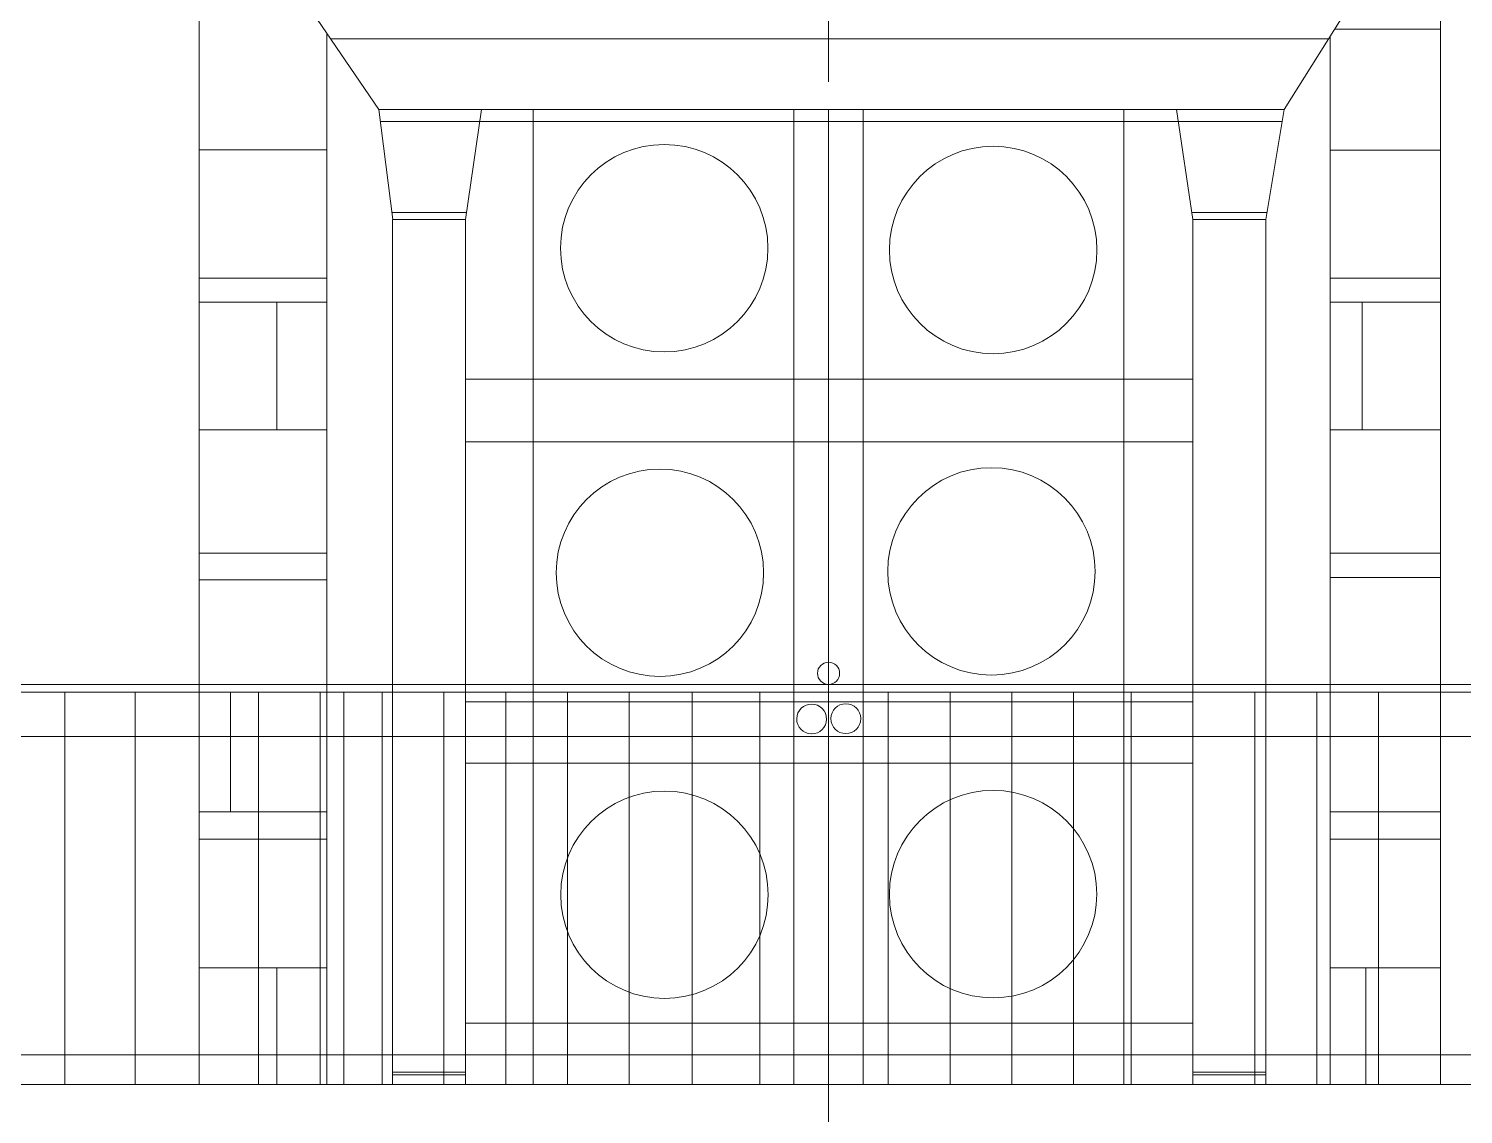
# Model space of a CAD drawing. Header units: millimetres. Extents: x -490789 to -449459, y 209001 to 327650.
# Drawn here: x -476219 to -472276, y 308672 to 311656 of the extents above; entities that cross this region are included whole.
import ezdxf

# ---------------------------------------------------------------- set-up
doc = ezdxf.new("R2010")
doc.units = ezdxf.units.MM
doc.header["$MEASUREMENT"] = 0
doc.linetypes.add('2-Штрих-Штриховая', pattern=[723.19442, 264.583325, -105.833328, 70.555556, -105.833328, 70.555556, -105.833328])
for name, color, linetype, lineweight in [('0_Ном._пера__12_Ном._пера__12_Ном._пера__12', 12, 'Continuous', 18), ('0_Ном._пера__7_Ном._пера__15_Ном._пера__15', 15, 'Continuous', 18), ('0_Ном._пера__7_Ном._пера__16_Ном._пера__16', 16, 'Continuous', 18), ('0_Ном._пера__7_Ном._пера__7_Ном._пера__1', 1, 'Continuous', 18), ('0_Ном._пера__7_Ном._пера__7_Ном._пера__7', 7, 'Continuous', 18), ('0_Ном_пера__1_Ном_пера__1_Ном_пера__1_Ном._пера__1_Ном_пера__1_Ном_пера__1_Ном_пера__1_Ном_пера__1_Ном_пера__1_Ном_пера__1_Ном_пера__1_Ном_пера__1_Ном_пера__1_Ном_пера__1_Ном_пера__1_Ном_пера__1_Ном_пера__1_Ном_пера__1_Ном_пера__1_Ном_пера__1_Ном_пера___D_Ном._пера__1', 1, 'Continuous', 18), ('0_Ном_пера__1_Ном_пера__1_Ном_пера__1_Ном._пера__1_Ном_пера__1_Ном_пера__1_Ном_пера__1_Ном_пера__1_Ном_пера__1_Ном_пера__1_Ном_пера__1_Ном_пера__1_Ном_пера__1_Ном_пера__1_Ном_пера__1_Ном_пера__1_Ном_пера__1_Ном_пера__1_Ном_пера__1_Ном_пера__1_Ном_пера___D_Ном._пера__7', 7, 'Continuous', 18), ('0_Ном_пера__25_Ном_пера__25_Ном_пера__25_Ном_пера__25_Ном_пера__25_Ном_пера__25_Ном_пера__25_Ном_пера__25_Ном_пера__25_Ном_пера__25_Ном_пера__25_Ном_пера__25_Ном_пера__25_Ном_пера__25_Ном_пера__25_Ном_пера__25_Ном_пера__25_Ном._пера__25_Ном_пера__25_Ном_9_Ном._пера__25', 25, 'Continuous', 18), ('0_Ном_пера__7_Ном_пера__7_Ном_пера__7_Ном_пера__7_Ном_пера__7_Ном_пера__7_Ном_пера__7_Ном_пера__7_Ном_пера__7_Ном_пера__7_Ном_пера__7_Ном_пера__7_Ном_пера__7_Ном_пера__7_Ном_пера__7_Ном._пера__7_Ном_пера__7_Ном._пера__7_Ном_пера__7_Ном._пера__7_Ном_пера_2_Ном._пера__7', 7, 'Continuous', 18), ('0_Ном_пера__7_Ном_пера__7_Ном_пера__7_Ном_пера__7_Ном_пера__7_Ном_пера__7_Ном_пера__7_Ном_пера__7_Ном_пера__7_Ном_пера__7_Ном_пера__7_Ном_пера__7_Ном_пера__7_Ном_пера__7_Ном_пера__7_Ном_пера__7_Ном_пера__7_Ном_пера__7_Ном._пера__7_Ном_пера__7_Ном._пера__5_Ном._пера__1', 1, 'Continuous', 18), ('0_Ном_пера__7_Ном_пера__7_Ном_пера__7_Ном_пера__7_Ном_пера__7_Ном_пера__7_Ном_пера__7_Ном_пера__7_Ном_пера__7_Ном_пера__7_Ном_пера__7_Ном_пера__7_Ном_пера__7_Ном_пера__7_Ном_пера__7_Ном_пера__7_Ном_пера__7_Ном_пера__7_Ном._пера__7_Ном_пера__7_Ном._пера__5_Ном._пера__7', 7, 'Continuous', 18), ('0_Ном_пера__7_Ном_пера__7_Ном_пера__7_Ном_пера__7_Ном_пера__7_Ном_пера__7_Ном_пера__7_Ном_пера__7_Ном_пера__7_Ном_пера__7_Ном_пера__7_Ном_пера__7_Ном_пера__7_Ном_пера__7_Ном_пера__7_Ном_пера__7_Ном_пера__7_Ном_пера__7_Ном_пера__7_Ном_пера__7_Ном_пера__7_C_Ном._пера__1', 1, 'Continuous', 18), ('0_Ном_пера__7_Ном_пера__7_Ном_пера__7_Ном_пера__7_Ном_пера__7_Ном_пера__7_Ном_пера__7_Ном_пера__7_Ном_пера__7_Ном_пера__7_Ном_пера__7_Ном_пера__7_Ном_пера__7_Ном_пера__7_Ном_пера__7_Ном_пера__7_Ном_пера__7_Ном_пера__7_Ном_пера__7_Ном_пера__7_Ном_пера__7_C_Ном._пера__7', 7, 'Continuous', 18)]:
    doc.layers.add(name, color=color, linetype=linetype, lineweight=lineweight)

msp = doc.modelspace()

# ---------------------------------------------------------------- linework, layer by layer
at = {"layer": '0_Ном._пера__12_Ном._пера__12_Ном._пера__12', "linetype": '2-Штрих-Штриховая'}
for p, q in [((-474020.5, 307549.2), (-474020.5, 319828)), ((-474020.5, 307170.8), (-474020.5, 314660.7))]:
    msp.add_line(p, q, dxfattribs=at)
at = {"layer": '0_Ном._пера__7_Ном._пера__15_Ном._пера__15', "linetype": 'Continuous'}
msp.add_circle((-474020.5, 309883.9), 30.5, dxfattribs=at)
at = {"layer": '0_Ном._пера__7_Ном._пера__16_Ном._пера__16', "linetype": 'Continuous'}
msp.add_line((-469894.2, 309853.4), (-476351.6, 309853.4), dxfattribs=at)
at = {"layer": '0_Ном._пера__7_Ном._пера__7_Ном._пера__1', "linetype": 'Continuous'}
for p, q in [((-475750.2, 310214.5), (-475399.3, 310214.5)), ((-472641.7, 310214.5), (-472338.9, 310214.5))]:
    msp.add_line(p, q, dxfattribs=at)
at = {"layer": '0_Ном._пера__7_Ном._пера__7_Ном._пера__7', "linetype": 'Continuous'}
for p, q in [((-475750.2, 308753.4), (-475750.2, 314433.4)), ((-472338.9, 308753.4), (-472338.9, 314433.4)), ((-475256.2, 311433.4), (-475474.6, 311753.4)), ((-472768.3, 311433.4), (-472567.3, 311753.4)), ((-475399.3, 311643.1), (-475399.3, 308753.4)), ((-472641.7, 311635), (-472641.7, 308753.4)), ((-472645.8, 311628.5), (-475389.4, 311628.5)), ((-475256.2, 311433.4), (-472768.3, 311433.4)), ((-475218.5, 311131.5), (-475256.2, 311433.4)), ((-475252.1, 311400.9), (-474979.5, 311400.9)), ((-475018.5, 311131.5), (-474974.8, 311433.4)), ((-474832.5, 311433.4), (-474832.5, 308753.4)), ((-474115.6, 310013.4), (-474115.7, 311433.4)), ((-474020.5, 311433.4), (-474020.5, 308753.4)), ((-473925, 311433.4), (-473925, 308753.4)), ((-473208.8, 311433.4), (-473208.8, 308753.4)), ((-473018.8, 311131.5), (-473064.2, 311433.4)), ((-473059.3, 311400.9), (-472773.8, 311400.9)), ((-472818.8, 311131.5), (-472768.3, 311433.4)), ((-475220.9, 311150.7), (-475015.3, 311150.7)), ((-475218.6, 308753.4), (-475218.6, 311131.5)), ((-475218.5, 311131.5), (-475018.5, 311131.5)), ((-475018.5, 308753.4), (-475018.5, 311131.5)), ((-473021.2, 311150.7), (-472815.6, 311150.7)), ((-473018.8, 308753.4), (-473018.8, 311131.5)), ((-473018.8, 311131.5), (-472818.8, 311131.5)), ((-472818.8, 311131.5), (-472818.8, 308753.4)), ((-475018.5, 310692.4), (-474138.4, 310692.4)), ((-474138.4, 310692.4), (-473018.8, 310692.4)), ((-475018.5, 310520.1), (-473018.8, 310520.1)), ((-474115.7, 308753.4), (-474115.6, 310013.4)), ((-471672.5, 309832.5), (-478083, 309832.5)), ((-476119.6, 309830.8), (-476119.6, 308753.4)), ((-475926.8, 309830.8), (-475926.8, 308753.4)), ((-475750.2, 309830.8), (-475750.2, 308753.4)), ((-475587.2, 309830.8), (-475587.2, 308753.4)), ((-475417.5, 309830.8), (-475417.5, 308753.4)), ((-475352.9, 309830.8), (-475352.9, 308753.4)), ((-475352.9, 309830.8), (-475352.9, 308753.4)), ((-475247.7, 309830.8), (-475247.7, 308753.4)), ((-475077.9, 309830.8), (-475077.9, 308753.4)), ((-474908, 309830.8), (-474908, 308753.4)), ((-474738.2, 309830.8), (-474738.2, 308753.4)), ((-474568.4, 309830.8), (-474568.4, 308753.4)), ((-474395.6, 309830.8), (-474395.6, 308753.4)), ((-474209.3, 309830.8), (-474209.3, 308753.4)), ((-474020.5, 309830.8), (-474020.5, 308753.4)), ((-473856.3, 309832.5), (-473856.3, 308753.4)), ((-473686.5, 309832.4), (-473686.5, 308753.4)), ((-473516.7, 309832.5), (-473516.7, 308753.4)), ((-473347, 309832.5), (-473347, 308753.4)), ((-473188.3, 309832.5), (-473188.3, 308753.4)), ((-472848.6, 309832.5), (-472848.6, 308753.4)), ((-472678.8, 309832.5), (-472678.8, 308753.4)), ((-472509, 309830.8), (-472509, 308753.4)), ((-475018.5, 309805.2), (-473018.8, 309805.2)), ((-476370.6, 309710.4), (-469919.1, 309710.4)), ((-475018.5, 309636.9), (-473018.8, 309636.9)), ((-475018.5, 308921.8), (-473801.3, 308921.8)), ((-473890.5, 308921.8), (-473018.8, 308921.8)), ((-471653.5, 308834.9), (-478083, 308834.9)), ((-479705.4, 308753.4), (-474110.2, 308753.4)), ((-478082.2, 308753.4), (-469610.9, 308753.4)), ((-475218.5, 308787.6), (-475018.5, 308787.6)), ((-475218.5, 308780.3), (-475018.5, 308780.3)), ((-473018.8, 308787.6), (-472818.8, 308787.6)), ((-473018.8, 308780.3), (-472818.8, 308780.3))]:
    msp.add_line(p, q, dxfattribs=at)
msp.add_circle((-473973.1, 309759.2), 41, dxfattribs=at)
msp.add_arc((-474067, 309758.3), 41, 270, 268.5886, dxfattribs=at)
at = {"layer": '0_Ном_пера__1_Ном_пера__1_Ном_пера__1_Ном._пера__1_Ном_пера__1_Ном_пера__1_Ном_пера__1_Ном_пера__1_Ном_пера__1_Ном_пера__1_Ном_пера__1_Ном_пера__1_Ном_пера__1_Ном_пера__1_Ном_пера__1_Ном_пера__1_Ном_пера__1_Ном_пера__1_Ном_пера__1_Ном_пера__1_Ном_пера___D_Ном._пера__1', "linetype": 'Continuous'}
for p, q in [((-475399.3, 310904.4), (-475750.2, 310904.4)), ((-472338.9, 310904.4), (-472641.7, 310904.4)), ((-472338.9, 310147.4), (-472641.7, 310147.4)), ((-475399.3, 309503.5), (-475750.2, 309503.5)), ((-472338.9, 309503.5), (-472641.7, 309503.5)), ((-475399.3, 309427.5), (-475750.2, 309427.5)), ((-472338.9, 309427.5), (-472641.7, 309427.5))]:
    msp.add_line(p, q, dxfattribs=at)
at = {"layer": '0_Ном_пера__1_Ном_пера__1_Ном_пера__1_Ном._пера__1_Ном_пера__1_Ном_пера__1_Ном_пера__1_Ном_пера__1_Ном_пера__1_Ном_пера__1_Ном_пера__1_Ном_пера__1_Ном_пера__1_Ном_пера__1_Ном_пера__1_Ном_пера__1_Ном_пера__1_Ном_пера__1_Ном_пера__1_Ном_пера__1_Ном_пера___D_Ном._пера__7', "linetype": 'Continuous'}
for p, q in [((-475399.3, 311323), (-475750.2, 311323)), ((-472338.9, 311322.1), (-472641.7, 311322.1)), ((-475399.3, 310553.1), (-475750.2, 310553.1)), ((-472338.9, 310553.1), (-472641.7, 310553.1))]:
    msp.add_line(p, q, dxfattribs=at)
at = {"layer": '0_Ном_пера__25_Ном_пера__25_Ном_пера__25_Ном_пера__25_Ном_пера__25_Ном_пера__25_Ном_пера__25_Ном_пера__25_Ном_пера__25_Ном_пера__25_Ном_пера__25_Ном_пера__25_Ном_пера__25_Ном_пера__25_Ном_пера__25_Ном_пера__25_Ном_пера__25_Ном._пера__25_Ном_пера__25_Ном_9_Ном._пера__25', "linetype": 'Continuous'}
for centre in [(-474472.2, 311052.6), (-473568.1, 311047.6), (-473572.8, 310164.1), (-474484, 310160.4), (-474471.5, 309275.2), (-473568.3, 309276.8)]:
    msp.add_circle(centre, 285.1, dxfattribs=at)
at = {"layer": '0_Ном_пера__7_Ном_пера__7_Ном_пера__7_Ном_пера__7_Ном_пера__7_Ном_пера__7_Ном_пера__7_Ном_пера__7_Ном_пера__7_Ном_пера__7_Ном_пера__7_Ном_пера__7_Ном_пера__7_Ном_пера__7_Ном_пера__7_Ном._пера__7_Ном_пера__7_Ном._пера__7_Ном_пера__7_Ном._пера__7_Ном_пера_2_Ном._пера__7', "linetype": 'Continuous'}
for p, q in [((-475537.1, 310904.4), (-475537.1, 310553.1)), ((-472553.7, 310904.4), (-472553.7, 310553.1)), ((-475537.1, 309074.3), (-475537.1, 308753.4)), ((-472543.4, 309074.3), (-472543.4, 308753.4))]:
    msp.add_line(p, q, dxfattribs=at)
at = {"layer": '0_Ном_пера__7_Ном_пера__7_Ном_пера__7_Ном_пера__7_Ном_пера__7_Ном_пера__7_Ном_пера__7_Ном_пера__7_Ном_пера__7_Ном_пера__7_Ном_пера__7_Ном_пера__7_Ном_пера__7_Ном_пера__7_Ном_пера__7_Ном_пера__7_Ном_пера__7_Ном_пера__7_Ном._пера__7_Ном_пера__7_Ном._пера__5_Ном._пера__1', "linetype": 'Continuous'}
for p, q in [((-475750.2, 310969.7), (-475399.3, 310969.7)), ((-472641.7, 310969.7), (-472338.9, 310969.7))]:
    msp.add_line(p, q, dxfattribs=at)
at = {"layer": '0_Ном_пера__7_Ном_пера__7_Ном_пера__7_Ном_пера__7_Ном_пера__7_Ном_пера__7_Ном_пера__7_Ном_пера__7_Ном_пера__7_Ном_пера__7_Ном_пера__7_Ном_пера__7_Ном_пера__7_Ном_пера__7_Ном_пера__7_Ном_пера__7_Ном_пера__7_Ном_пера__7_Ном._пера__7_Ном_пера__7_Ном._пера__5_Ном._пера__7', "linetype": 'Continuous'}
for p, q in [((-475750.2, 309074.3), (-475399.3, 309074.3)), ((-472641.7, 309074.3), (-472338.9, 309074.3))]:
    msp.add_line(p, q, dxfattribs=at)
at = {"layer": '0_Ном_пера__7_Ном_пера__7_Ном_пера__7_Ном_пера__7_Ном_пера__7_Ном_пера__7_Ном_пера__7_Ном_пера__7_Ном_пера__7_Ном_пера__7_Ном_пера__7_Ном_пера__7_Ном_пера__7_Ном_пера__7_Ном_пера__7_Ном_пера__7_Ном_пера__7_Ном_пера__7_Ном_пера__7_Ном_пера__7_Ном_пера__7_C_Ном._пера__1', "linetype": 'Continuous'}
for p, q in [((-472627.6, 311654.5), (-472338.9, 311654.5)), ((-475750.2, 310141.1), (-475399.3, 310141.1))]:
    msp.add_line(p, q, dxfattribs=at)
at = {"layer": '0_Ном_пера__7_Ном_пера__7_Ном_пера__7_Ном_пера__7_Ном_пера__7_Ном_пера__7_Ном_пера__7_Ном_пера__7_Ном_пера__7_Ном_пера__7_Ном_пера__7_Ном_пера__7_Ном_пера__7_Ном_пера__7_Ном_пера__7_Ном_пера__7_Ном_пера__7_Ном_пера__7_Ном_пера__7_Ном_пера__7_Ном_пера__7_C_Ном._пера__7', "linetype": 'Continuous'}
for p, q in [((-474983.9, 311400.9), (-473058, 311400.9)), ((-475664.5, 309830.8), (-475664.5, 309503.5))]:
    msp.add_line(p, q, dxfattribs=at)

doc.saveas('drawing.dxf')
